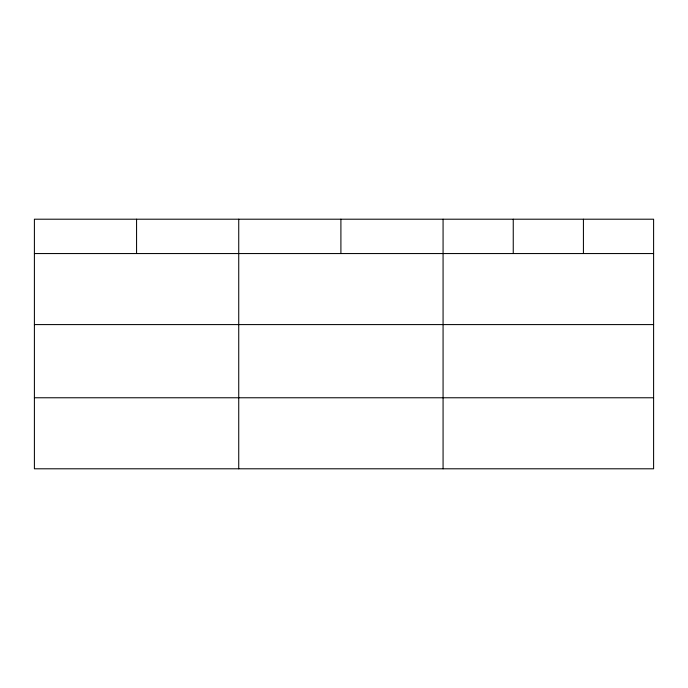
<?xml version="1.0" encoding="UTF-8"?>
<svg xmlns="http://www.w3.org/2000/svg" width="688" height="688" viewBox="0 0 688 688"><rect width="100%" height="100%" fill="white"/><g stroke="black" fill="none" stroke-linecap="round" stroke-linejoin="round"><path stroke-width="1.03" d="M653.6 324.59L653.6 219.205L34.4 219.205L34.4 468.795L653.6 468.795L653.6 324.59L34.4 324.59M34.4 253.554L653.6 253.554M34.4 397.767L653.6 397.767M583.424 219.205L583.424 253.554M513.248 219.205L513.248 253.554M443.072 219.205L443.072 468.795M340.904 219.205L340.904 253.554M238.736 219.205L238.736 468.795M136.568 219.205L136.568 253.554"/></g></svg>
